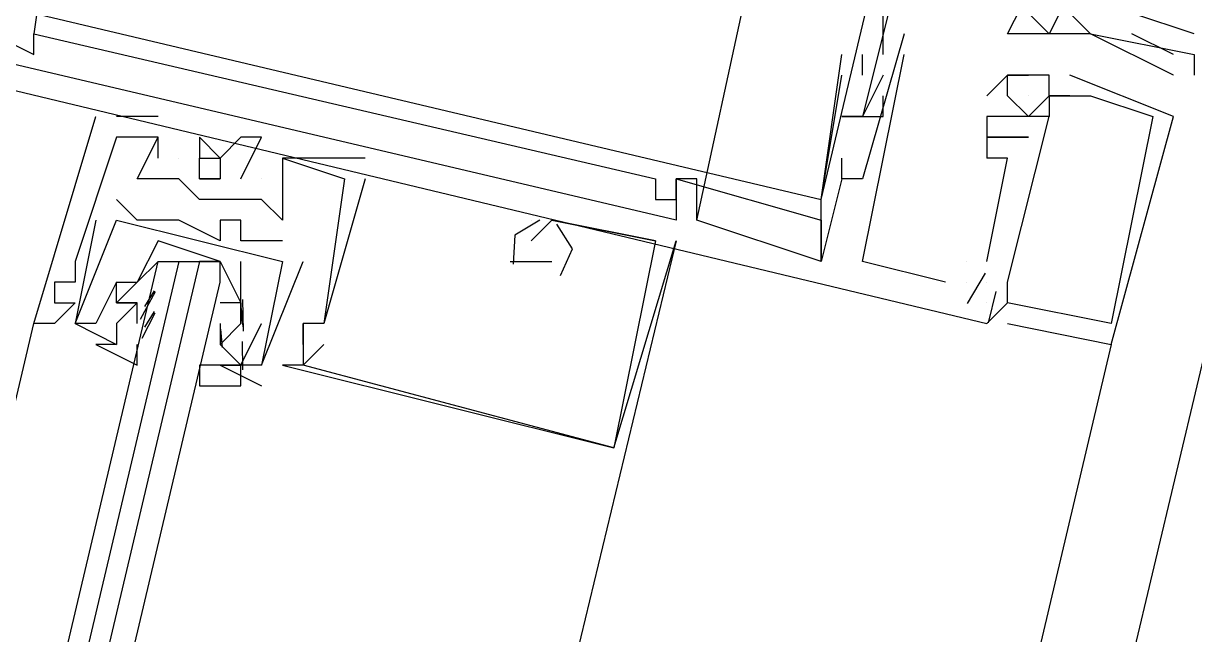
# Model space of a CAD drawing. Header units: feet. Extents: x -84 to 198, y -22 to 181.
# Drawn here: x 119.86 to 120.614, y 74.178 to 74.571 of the extents above; entities that cross this region are included whole.
import ezdxf

# ---------------------------------------------------------------- set-up
doc = ezdxf.new("R2010")
doc.units = ezdxf.units.FT
doc.layers.add('A-LINEA', color=7, linetype='CONTINUOUS')

msp = doc.modelspace()

# ---------------------------------------------------------------- linework, layer by layer
at = {"layer": 'A-LINEA'}
for p, q in [((124.44, 90.4978), (117.1467, 59.6844)), ((120.2933, 74.4444), (120.36, 74.7511)), ((120.2933, 74.4444), (120.36, 74.7511)), ((120.2933, 74.4444), (120.36, 74.7511)), ((120.3733, 74.4578), (120.44, 74.7378)), ((120.3733, 74.4578), (120.44, 74.7378)), ((120.3733, 74.4578), (120.44, 74.7378)), ((120.4133, 74.5511), (120.4133, 74.5911)), ((120.4133, 74.5511), (120.4133, 74.5911)), ((120.4133, 74.5511), (120.4133, 74.5911)), ((120.6133, 74.5644), (120.5733, 74.5778)), ((119.8667, 74.5644), (119.8667, 74.5644)), ((119.8667, 74.5644), (119.8667, 74.5644)), ((119.8667, 74.5644), (119.8667, 74.5644)), ((119.8667, 74.5644), (119.8667, 74.5644)), ((119.8667, 74.5644), (119.8667, 74.5644)), ((119.8667, 74.5644), (119.8667, 74.5644)), ((120.4267, 74.5644), (120.4267, 74.5644)), ((120.4267, 74.5644), (120.4267, 74.5644)), ((120.4267, 74.5644), (120.4267, 74.5644)), ((120.4933, 74.5644), (120.4933, 74.5644)), ((120.5067, 74.5644), (120.5067, 74.5644)), ((120.52, 74.5644), (120.52, 74.5644)), ((120.5333, 74.5644), (120.5333, 74.5644)), ((120.5467, 74.5644), (120.5467, 74.5644)), ((120.5467, 74.5644), (120.5467, 74.5644)), ((120.5467, 74.5644), (120.5467, 74.5644)), ((119.8667, 74.5511), (119.8667, 74.5511)), ((119.8667, 74.5511), (119.8667, 74.5511)), ((119.8667, 74.5511), (119.8667, 74.5511)), ((120.3867, 74.5511), (120.3867, 74.5511)), ((120.3867, 74.5511), (120.3867, 74.5511)), ((120.3867, 74.5511), (120.3867, 74.5511)), ((120.4, 74.5378), (120.4, 74.5511)), ((120.4, 74.5511), (120.4, 74.5511)), ((120.4, 74.5378), (120.4, 74.5511)), ((120.4, 74.5511), (120.4, 74.5511)), ((120.4, 74.5378), (120.4, 74.5511)), ((120.4, 74.5511), (120.4, 74.5511)), ((120.4133, 74.5511), (120.4133, 74.5511)), ((120.4133, 74.5511), (120.4133, 74.5511)), ((120.4133, 74.5511), (120.4133, 74.5511)), ((120.4267, 74.5511), (120.4267, 74.5511)), ((120.4267, 74.5511), (120.4267, 74.5511)), ((120.4267, 74.5511), (120.4267, 74.5511)), ((120.6133, 74.5511), (120.6133, 74.5511)), ((120.3867, 74.5378), (120.3867, 74.5378)), ((120.3867, 74.5378), (120.3867, 74.5378)), ((120.3867, 74.5378), (120.3867, 74.5378)), ((120.4, 74.5378), (120.4, 74.5378)), ((120.4, 74.5378), (120.4, 74.5378)), ((120.4, 74.5378), (120.4, 74.5378)), ((120.4133, 74.5378), (120.4133, 74.5378)), ((120.4133, 74.5378), (120.4133, 74.5378)), ((120.4133, 74.5378), (120.4133, 74.5378)), ((120.4933, 74.5378), (120.4933, 74.5378)), ((120.4933, 74.5378), (120.4933, 74.5378)), ((120.4933, 74.5378), (120.4933, 74.5378)), ((120.4933, 74.5378), (120.4933, 74.5378)), ((120.4933, 74.5378), (120.4933, 74.5378)), ((120.4933, 74.5378), (120.4933, 74.5378)), ((120.5067, 74.5378), (120.5067, 74.5378)), ((120.5067, 74.5378), (120.5067, 74.5378)), ((120.5067, 74.5378), (120.5067, 74.5378)), ((120.5067, 74.5378), (120.5067, 74.5378)), ((120.5067, 74.5378), (120.5067, 74.5378)), ((120.5067, 74.5378), (120.5067, 74.5378)), ((120.52, 74.5378), (120.52, 74.5378)), ((120.52, 74.5378), (120.52, 74.5378)), ((120.52, 74.5378), (120.52, 74.5378)), ((120.5333, 74.5378), (120.5333, 74.5378)), ((120.5333, 74.5378), (120.5333, 74.5378)), ((120.5333, 74.5378), (120.5333, 74.5378)), ((120.6, 74.5378), (120.6, 74.5378)), ((120.6133, 74.5378), (120.6133, 74.5378)), ((120.4133, 74.5244), (120.4133, 74.5244)), ((120.4133, 74.5244), (120.4133, 74.5244)), ((120.4133, 74.5244), (120.4133, 74.5244)), ((120.48, 74.5244), (120.48, 74.5244)), ((120.48, 74.5244), (120.48, 74.5244)), ((120.48, 74.5244), (120.48, 74.5244)), ((120.4933, 74.5244), (120.4933, 74.5244)), ((120.4933, 74.5244), (120.4933, 74.5244)), ((120.4933, 74.5244), (120.4933, 74.5244)), ((120.5067, 74.5244), (120.5067, 74.5244)), ((120.5067, 74.5244), (120.5067, 74.5244)), ((120.5067, 74.5244), (120.5067, 74.5244)), ((120.52, 74.5244), (120.52, 74.5244)), ((120.52, 74.5244), (120.52, 74.5244)), ((120.52, 74.5244), (120.52, 74.5244)), ((120.52, 74.5244), (120.52, 74.5244)), ((120.52, 74.5244), (120.52, 74.5244)), ((120.52, 74.5244), (120.52, 74.5244)), ((120.5333, 74.5244), (120.5333, 74.5244)), ((120.5333, 74.5244), (120.5333, 74.5244)), ((120.5333, 74.5244), (120.5333, 74.5244)), ((120.5333, 74.5244), (120.5333, 74.5244)), ((120.5333, 74.5244), (120.5333, 74.5244)), ((120.5333, 74.5244), (120.5333, 74.5244)), ((120.5467, 74.5244), (120.5467, 74.5244)), ((120.5467, 74.5244), (120.5467, 74.5244)), ((120.5467, 74.5244), (120.5467, 74.5244)), ((119.9067, 74.5111), (119.9067, 74.5111)), ((119.9067, 74.5111), (119.9067, 74.5111)), ((119.9067, 74.5111), (119.9067, 74.5111)), ((119.9467, 74.5111), (119.92, 74.5111)), ((119.92, 74.5111), (119.92, 74.5111)), ((119.9467, 74.5111), (119.92, 74.5111)), ((119.92, 74.5111), (119.92, 74.5111)), ((119.9467, 74.5111), (119.92, 74.5111)), ((119.92, 74.5111), (119.92, 74.5111)), ((119.9467, 74.5111), (119.9467, 74.5111)), ((119.9467, 74.5111), (119.9467, 74.5111)), ((119.9467, 74.5111), (119.9467, 74.5111)), ((120.3867, 74.5111), (120.3867, 74.5111)), ((120.3867, 74.5111), (120.3867, 74.5111)), ((120.3867, 74.5111), (120.3867, 74.5111)), ((120.4, 74.5111), (120.4, 74.5111)), ((120.4, 74.5111), (120.4, 74.5111)), ((120.4, 74.5111), (120.4, 74.5111)), ((120.4, 74.5111), (120.4, 74.5111)), ((120.4, 74.5111), (120.4, 74.5111)), ((120.4, 74.5111), (120.4, 74.5111)), ((120.4, 74.5111), (120.4, 74.5111)), ((120.4, 74.5111), (120.4, 74.5111)), ((120.4, 74.5111), (120.4, 74.5111)), ((120.4133, 74.5111), (120.4133, 74.5111)), ((120.4133, 74.5111), (120.4133, 74.5111)), ((120.4133, 74.5111), (120.4133, 74.5111)), ((120.4133, 74.5111), (120.4133, 74.5111)), ((120.4133, 74.5111), (120.4133, 74.5111)), ((120.4133, 74.5111), (120.4133, 74.5111)), ((120.48, 74.5111), (120.48, 74.5111)), ((120.48, 74.5111), (120.48, 74.5111)), ((120.48, 74.5111), (120.48, 74.5111)), ((120.48, 74.5111), (120.48, 74.5111)), ((120.48, 74.5111), (120.48, 74.5111)), ((120.48, 74.5111), (120.48, 74.5111)), ((120.4933, 74.5111), (120.4933, 74.5111)), ((120.4933, 74.5111), (120.4933, 74.5111)), ((120.4933, 74.5111), (120.4933, 74.5111)), ((120.4933, 74.5111), (120.4933, 74.5111)), ((120.4933, 74.5111), (120.4933, 74.5111)), ((120.4933, 74.5111), (120.4933, 74.5111)), ((120.5067, 74.5111), (120.5067, 74.5111)), ((120.5067, 74.5111), (120.5067, 74.5111)), ((120.5067, 74.5111), (120.5067, 74.5111)), ((120.5067, 74.5111), (120.5067, 74.5111)), ((120.5067, 74.5111), (120.5067, 74.5111)), ((120.5067, 74.5111), (120.5067, 74.5111)), ((120.5067, 74.5111), (120.5067, 74.5111)), ((120.5067, 74.5111), (120.5067, 74.5111)), ((120.5067, 74.5111), (120.5067, 74.5111)), ((120.52, 74.5111), (120.52, 74.5111)), ((120.52, 74.5111), (120.52, 74.5111)), ((120.52, 74.5111), (120.52, 74.5111)), ((120.52, 74.5111), (120.52, 74.5111)), ((120.52, 74.5111), (120.52, 74.5111)), ((120.52, 74.5111), (120.52, 74.5111)), ((120.5867, 74.5111), (120.5867, 74.5111)), ((120.5867, 74.5111), (120.5867, 74.5111)), ((120.5867, 74.5111), (120.5867, 74.5111)), ((120.6, 74.5111), (120.6, 74.5111)), ((120.6, 74.5111), (120.6, 74.5111)), ((120.6, 74.5111), (120.6, 74.5111)), ((119.92, 74.4978), (119.92, 74.4978)), ((119.92, 74.4978), (119.92, 74.4978)), ((119.92, 74.4978), (119.92, 74.4978)), ((119.9467, 74.4978), (119.9467, 74.4978)), ((119.9467, 74.4978), (119.9467, 74.4978)), ((119.9467, 74.4978), (119.9467, 74.4978)), ((119.9467, 74.4978), (119.9467, 74.4978)), ((119.9467, 74.4978), (119.9467, 74.4978)), ((119.9467, 74.4978), (119.9467, 74.4978)), ((119.9733, 74.4978), (119.9733, 74.4978)), ((119.9733, 74.4978), (119.9733, 74.4978)), ((119.9733, 74.4978), (119.9733, 74.4978)), ((120, 74.4978), (120, 74.4978)), ((120, 74.4978), (120, 74.4978)), ((120, 74.4978), (120, 74.4978)), ((120.0133, 74.4978), (120.0133, 74.4978)), ((120.0133, 74.4978), (120.0133, 74.4978)), ((120.0133, 74.4978), (120.0133, 74.4978)), ((120.48, 74.4978), (120.48, 74.4978)), ((120.48, 74.4978), (120.48, 74.4978)), ((120.48, 74.4978), (120.48, 74.4978)), ((120.48, 74.4978), (120.48, 74.4978)), ((120.48, 74.4978), (120.48, 74.4978)), ((120.48, 74.4978), (120.48, 74.4978)), ((120.4933, 74.4978), (120.4933, 74.4978)), ((120.4933, 74.4978), (120.4933, 74.4978)), ((120.4933, 74.4978), (120.4933, 74.4978)), ((120.4933, 74.4978), (120.4933, 74.4978)), ((120.4933, 74.4978), (120.4933, 74.4978)), ((120.4933, 74.4978), (120.4933, 74.4978)), ((120.4933, 74.4978), (120.4933, 74.4978)), ((120.4933, 74.4978), (120.4933, 74.4978)), ((120.4933, 74.4978), (120.4933, 74.4978)), ((120.4933, 74.4978), (120.4933, 74.4978)), ((120.4933, 74.4978), (120.4933, 74.4978)), ((120.4933, 74.4978), (120.4933, 74.4978)), ((120.5067, 74.4978), (120.5067, 74.4978)), ((120.5067, 74.4978), (120.5067, 74.4978)), ((120.5067, 74.4978), (120.5067, 74.4978)), ((120.5067, 74.4978), (120.5067, 74.4978)), ((120.5067, 74.4978), (120.5067, 74.4978)), ((120.5067, 74.4978), (120.5067, 74.4978)), ((119.9467, 74.4844), (119.9467, 74.4844)), ((119.9467, 74.4844), (119.9467, 74.4844)), ((119.9467, 74.4844), (119.9467, 74.4844)), ((119.96, 74.4844), (119.96, 74.4844)), ((119.96, 74.4844), (119.96, 74.4844)), ((119.96, 74.4844), (119.96, 74.4844)), ((119.9733, 74.4844), (119.9733, 74.4844)), ((119.9733, 74.4844), (119.9733, 74.4844)), ((119.9733, 74.4844), (119.9733, 74.4844)), ((119.9867, 74.4844), (119.9867, 74.4844)), ((119.9867, 74.4844), (119.9867, 74.4844)), ((119.9867, 74.4844), (119.9867, 74.4844)), ((120.0267, 74.4844), (120.0267, 74.4844)), ((120.0267, 74.4844), (120.0267, 74.4844)), ((120.0267, 74.4844), (120.0267, 74.4844)), ((120.0267, 74.4844), (120.0267, 74.4844)), ((120.0267, 74.4844), (120.0267, 74.4844)), ((120.0267, 74.4844), (120.0267, 74.4844)), ((120.08, 74.4844), (120.08, 74.4844)), ((120.08, 74.4844), (120.08, 74.4844)), ((120.08, 74.4844), (120.08, 74.4844)), ((120.3867, 74.4844), (120.3867, 74.4844)), ((120.3867, 74.4844), (120.3867, 74.4844)), ((120.3867, 74.4844), (120.3867, 74.4844)), ((120.4933, 74.4844), (120.48, 74.4844)), ((120.48, 74.4178), (120.4933, 74.4844)), ((120.48, 74.4844), (120.48, 74.4844)), ((120.48, 74.4844), (120.48, 74.4844)), ((120.4933, 74.4844), (120.48, 74.4844)), ((120.48, 74.4178), (120.4933, 74.4844)), ((120.48, 74.4844), (120.48, 74.4844)), ((120.48, 74.4844), (120.48, 74.4844)), ((120.4933, 74.4844), (120.48, 74.4844)), ((120.48, 74.4178), (120.4933, 74.4844)), ((120.48, 74.4844), (120.48, 74.4844)), ((120.48, 74.4844), (120.48, 74.4844)), ((120.4933, 74.4844), (120.4933, 74.4844)), ((120.4933, 74.4844), (120.4933, 74.4844)), ((120.4933, 74.4844), (120.4933, 74.4844)), ((120.4933, 74.4844), (120.4933, 74.4844)), ((120.4933, 74.4844), (120.4933, 74.4844)), ((120.4933, 74.4844), (120.4933, 74.4844)), ((119.9333, 74.4711), (119.9333, 74.4711)), ((119.9333, 74.4711), (119.9333, 74.4711)), ((119.9333, 74.4711), (119.9333, 74.4711)), ((119.9467, 74.4711), (119.9467, 74.4711)), ((119.9467, 74.4711), (119.9467, 74.4711)), ((119.9467, 74.4711), (119.9467, 74.4711)), ((119.96, 74.4711), (119.96, 74.4711)), ((119.96, 74.4711), (119.96, 74.4711)), ((119.96, 74.4711), (119.96, 74.4711)), ((119.9867, 74.4711), (119.9867, 74.4711)), ((119.9867, 74.4711), (119.9867, 74.4711)), ((119.9867, 74.4711), (119.9867, 74.4711)), ((120, 74.4711), (120, 74.4711)), ((120, 74.4711), (120, 74.4711)), ((120, 74.4711), (120, 74.4711)), ((120.0133, 74.4711), (120.0133, 74.4711)), ((120.0133, 74.4711), (120.0133, 74.4711)), ((120.0133, 74.4711), (120.0133, 74.4711)), ((120.0267, 74.4711), (120.0267, 74.4711)), ((120.0267, 74.4711), (120.0267, 74.4711)), ((120.0267, 74.4711), (120.0267, 74.4711)), ((120.0267, 74.4711), (120.0267, 74.4711)), ((120.0267, 74.4711), (120.0267, 74.4711)), ((120.0267, 74.4711), (120.0267, 74.4711)), ((120.0667, 74.4711), (120.0667, 74.4711)), ((120.0667, 74.4711), (120.0667, 74.4711)), ((120.0667, 74.4711), (120.0667, 74.4711)), ((120.0667, 74.4711), (120.0667, 74.4711)), ((120.0667, 74.4711), (120.0667, 74.4711)), ((120.0667, 74.4711), (120.0667, 74.4711)), ((120.08, 74.4711), (120.08, 74.4711)), ((120.08, 74.4711), (120.08, 74.4711)), ((120.08, 74.4711), (120.08, 74.4711)), ((120.2667, 74.4711), (120.2667, 74.4711)), ((120.2667, 74.4711), (120.2667, 74.4711)), ((120.2667, 74.4711), (120.2667, 74.4711)), ((120.28, 74.4711), (120.28, 74.4711)), ((120.28, 74.4711), (120.28, 74.4711)), ((120.28, 74.4711), (120.28, 74.4711)), ((120.28, 74.4711), (120.28, 74.4711)), ((120.28, 74.4711), (120.28, 74.4711)), ((120.28, 74.4711), (120.28, 74.4711)), ((120.2933, 74.4711), (120.2933, 74.4711)), ((120.2933, 74.4711), (120.2933, 74.4711)), ((120.2933, 74.4711), (120.2933, 74.4711)), ((120.3867, 74.4711), (120.3867, 74.4711)), ((120.3867, 74.4711), (120.3867, 74.4711)), ((120.3867, 74.4711), (120.3867, 74.4711)), ((120.3867, 74.4711), (120.3867, 74.4711)), ((120.3867, 74.4711), (120.3867, 74.4711)), ((120.3867, 74.4711), (120.3867, 74.4711)), ((120.4, 74.4711), (120.4, 74.4711)), ((120.4, 74.4711), (120.4, 74.4711)), ((120.4, 74.4711), (120.4, 74.4711)), ((119.92, 74.4578), (119.92, 74.4578)), ((119.92, 74.4578), (119.92, 74.4578)), ((119.9733, 74.4578), (119.9733, 74.4578)), ((119.9733, 74.4578), (119.9733, 74.4578)), ((119.9733, 74.4578), (119.9733, 74.4578)), ((119.9867, 74.4578), (119.9867, 74.4578)), ((119.9867, 74.4578), (119.9867, 74.4578)), ((119.9867, 74.4578), (119.9867, 74.4578)), ((120, 74.4578), (120, 74.4578)), ((120, 74.4578), (120, 74.4578)), ((120, 74.4578), (120, 74.4578)), ((120.0133, 74.4578), (120.0133, 74.4578)), ((120.0133, 74.4578), (120.0133, 74.4578)), ((120.0133, 74.4578), (120.0133, 74.4578)), ((120.2667, 74.4578), (120.2667, 74.4578)), ((120.2667, 74.4578), (120.2667, 74.4578)), ((120.2667, 74.4578), (120.2667, 74.4578)), ((120.28, 74.4578), (120.28, 74.4578)), ((120.28, 74.4578), (120.28, 74.4578)), ((120.28, 74.4578), (120.28, 74.4578)), ((120.28, 74.4578), (120.28, 74.4578)), ((120.28, 74.4578), (120.28, 74.4578)), ((120.28, 74.4578), (120.28, 74.4578)), ((120.3733, 74.4578), (120.3733, 74.4578)), ((120.3733, 74.4578), (120.3733, 74.4578)), ((120.3733, 74.4578), (120.3733, 74.4578)), ((120.3733, 74.4578), (120.3733, 74.4578)), ((120.3733, 74.4578), (120.3733, 74.4578)), ((120.3733, 74.4578), (120.3733, 74.4578)), ((119.9067, 74.4444), (119.9067, 74.4444)), ((119.9067, 74.4444), (119.9067, 74.4444)), ((119.92, 74.4444), (119.92, 74.4444)), ((119.92, 74.4444), (119.92, 74.4444)), ((119.9333, 74.4444), (119.9333, 74.4444)), ((119.9333, 74.4444), (119.9333, 74.4444)), ((119.96, 74.4444), (119.96, 74.4444)), ((119.96, 74.4444), (119.96, 74.4444)), ((119.9867, 74.4444), (119.9867, 74.4444)), ((119.9867, 74.4444), (119.9867, 74.4444)), ((120, 74.4444), (120, 74.4444)), ((120, 74.4444), (120, 74.4444)), ((120.0267, 74.4444), (120.0267, 74.4444)), ((120.0267, 74.4444), (120.0267, 74.4444)), ((120.0267, 74.4444), (120.0267, 74.4444)), ((120.1867, 74.4444), (120.1867, 74.4444)), ((120.1867, 74.4444), (120.1867, 74.4444)), ((120.1867, 74.4444), (120.1867, 74.4444)), ((120.1867, 74.4444), (120.1867, 74.4444)), ((120.1867, 74.4444), (120.1867, 74.4444)), ((120.1867, 74.4444), (120.1867, 74.4444)), ((120.2667, 74.4311), (120.2, 74.4444)), ((120.2, 74.4444), (120.2, 74.4444)), ((120.2, 74.4444), (120.2, 74.4444)), ((120.2667, 74.4311), (120.2, 74.4444)), ((120.2, 74.4444), (120.2, 74.4444)), ((120.2, 74.4444), (120.2, 74.4444)), ((120.2667, 74.4311), (120.2, 74.4444)), ((120.2, 74.4444), (120.2, 74.4444)), ((120.2, 74.4444), (120.2, 74.4444)), ((120.28, 74.4444), (120.28, 74.4444)), ((120.28, 74.4444), (120.28, 74.4444)), ((120.28, 74.4444), (120.28, 74.4444)), ((120.2933, 74.4444), (120.2933, 74.4444)), ((120.2933, 74.4444), (120.2933, 74.4444)), ((120.2933, 74.4444), (120.2933, 74.4444)), ((120.3733, 74.4444), (120.3733, 74.4444)), ((120.3733, 74.4444), (120.3733, 74.4444)), ((120.3733, 74.4444), (120.3733, 74.4444)), ((119.9867, 74.4178), (119.9467, 74.4311)), ((119.9867, 74.4311), (119.9867, 74.4311)), ((119.9867, 74.4311), (119.9867, 74.4311)), ((120, 74.4311), (120, 74.4311)), ((120, 74.4311), (120, 74.4311)), ((120.0133, 74.4311), (120.0133, 74.4311)), ((120.0133, 74.4311), (120.0133, 74.4311)), ((120.0267, 74.4311), (120.0267, 74.4311)), ((120.0267, 74.4311), (120.0267, 74.4311)), ((120.1867, 74.4311), (120.1867, 74.4311)), ((120.1867, 74.4311), (120.1867, 74.4311)), ((120.1867, 74.4311), (120.1867, 74.4311)), ((120.1867, 74.4311), (120.1867, 74.4311)), ((120.1867, 74.4311), (120.1867, 74.4311)), ((120.1867, 74.4311), (120.1867, 74.4311)), ((120.24, 74.2978), (120.28, 74.4311)), ((120.24, 74.2978), (120.28, 74.4311)), ((120.24, 74.2978), (120.28, 74.4311)), ((120.2667, 74.4311), (120.2667, 74.4311)), ((120.2667, 74.4311), (120.2667, 74.4311)), ((120.2667, 74.4311), (120.2667, 74.4311)), ((120.2667, 74.4311), (120.2667, 74.4311)), ((120.2667, 74.4311), (120.2667, 74.4311)), ((120.2667, 74.4311), (120.2667, 74.4311)), ((120.28, 74.4311), (120.28, 74.4311)), ((120.28, 74.4311), (120.28, 74.4311)), ((120.28, 74.4311), (120.28, 74.4311)), ((119.8933, 74.4178), (119.8933, 74.4178)), ((119.8933, 74.4178), (119.8933, 74.4178)), ((119.8933, 74.4178), (119.8933, 74.4178)), ((119.9467, 74.4178), (119.9467, 74.4178)), ((119.96, 74.4178), (119.9733, 74.4178)), ((120.0133, 74.3511), (120.04, 74.4178)), ((120.0133, 74.3511), (120.04, 74.4178)), ((120.0267, 74.4178), (120.0267, 74.4178)), ((120.0267, 74.4178), (120.0267, 74.4178)), ((120.0267, 74.4178), (120.0267, 74.4178)), ((120.0267, 74.4178), (120.0267, 74.4178)), ((120.04, 74.4178), (120.04, 74.4178)), ((120.04, 74.4178), (120.04, 74.4178)), ((120.1733, 74.4178), (120.1867, 74.4178)), ((120.1733, 74.4178), (120.1733, 74.4178)), ((120.1733, 74.4178), (120.1867, 74.4178)), ((120.1733, 74.4178), (120.1733, 74.4178)), ((120.1733, 74.4178), (120.1867, 74.4178)), ((120.1733, 74.4178), (120.1733, 74.4178)), ((120.1867, 74.4178), (120.2, 74.4178)), ((120.1867, 74.4178), (120.1867, 74.4178)), ((120.1867, 74.4178), (120.2, 74.4178)), ((120.1867, 74.4178), (120.1867, 74.4178)), ((120.1867, 74.4178), (120.2, 74.4178)), ((120.1867, 74.4178), (120.1867, 74.4178)), ((120.2, 74.4178), (120.2, 74.4178)), ((120.2, 74.4178), (120.2, 74.4178)), ((120.2, 74.4178), (120.2, 74.4178)), ((120.3733, 74.4178), (120.3733, 74.4178)), ((120.3733, 74.4178), (120.3733, 74.4178)), ((120.3733, 74.4178), (120.3733, 74.4178)), ((120.3733, 74.4178), (120.3733, 74.4178)), ((120.3733, 74.4178), (120.3733, 74.4178)), ((120.3733, 74.4178), (120.3733, 74.4178)), ((120.3733, 74.4178), (120.3733, 74.4178)), ((120.3733, 74.4178), (120.3733, 74.4178)), ((120.3733, 74.4178), (120.3733, 74.4178)), ((120.4, 74.4178), (120.4, 74.4178)), ((120.4, 74.4178), (120.4, 74.4178)), ((120.4, 74.4178), (120.4, 74.4178)), ((120.4667, 74.4178), (120.4667, 74.4178)), ((120.4667, 74.4178), (120.4667, 74.4178)), ((120.4667, 74.4178), (120.4667, 74.4178)), ((120.4667, 74.4178), (120.4667, 74.4178)), ((120.4667, 74.4178), (120.4667, 74.4178)), ((120.4667, 74.4178), (120.4667, 74.4178)), ((120.48, 74.4178), (120.48, 74.4178)), ((120.48, 74.4178), (120.48, 74.4178)), ((120.48, 74.4178), (120.48, 74.4178)), ((120.4788, 74.4102), (120.4673, 74.3907)), ((120.4788, 74.4102), (120.4673, 74.3907)), ((120.4788, 74.4102), (120.4673, 74.3907)), ((119.88, 74.4044), (119.88, 74.4044)), ((119.88, 74.4044), (119.88, 74.4044)), ((119.88, 74.4044), (119.88, 74.4044)), ((119.8933, 74.4044), (119.8933, 74.4044)), ((119.8933, 74.4044), (119.8933, 74.4044)), ((119.8933, 74.4044), (119.8933, 74.4044)), ((119.92, 74.4044), (119.92, 74.4044)), ((119.92, 74.4044), (119.92, 74.4044)), ((119.92, 74.4044), (119.92, 74.4044)), ((119.92, 74.4044), (119.92, 74.4044)), ((119.9333, 74.4044), (119.9333, 74.4044)), ((119.9333, 74.4044), (119.9333, 74.4044)), ((119.9467, 74.4044), (119.9467, 74.4044)), ((119.9867, 74.4044), (119.9867, 74.4044)), ((120.4533, 74.4044), (120.4533, 74.4044)), ((120.4533, 74.4044), (120.4533, 74.4044)), ((120.4533, 74.4044), (120.4533, 74.4044)), ((120.4667, 74.4044), (120.4667, 74.4044)), ((120.4667, 74.4044), (120.4667, 74.4044)), ((120.4667, 74.4044), (120.4667, 74.4044)), ((120.4667, 74.4044), (120.4667, 74.4044)), ((120.4667, 74.4044), (120.4667, 74.4044)), ((120.4667, 74.4044), (120.4667, 74.4044)), ((120.48, 74.4044), (120.48, 74.4044)), ((120.48, 74.4044), (120.48, 74.4044)), ((120.48, 74.4044), (120.48, 74.4044)), ((120.48, 74.4044), (120.48, 74.4044)), ((120.48, 74.4044), (120.48, 74.4044)), ((120.48, 74.4044), (120.48, 74.4044)), ((120.4933, 74.4044), (120.4933, 74.4044)), ((120.4933, 74.4044), (120.4933, 74.4044)), ((120.4933, 74.4044), (120.4933, 74.4044)), ((120.4933, 74.4044), (120.4933, 74.4044)), ((120.4933, 74.4044), (120.4933, 74.4044)), ((120.4933, 74.4044), (120.4933, 74.4044)), ((119.9353, 74.3806), (119.9449, 74.3985)), ((119.9382, 74.3889), (119.9444, 74.399)), ((120.0009, 74.3934), (120.0014, 74.373)), ((120.4857, 74.3984), (120.4809, 74.3784)), ((120.4857, 74.3984), (120.4809, 74.3784)), ((120.4857, 74.3984), (120.4809, 74.3784)), ((119.88, 74.3911), (119.88, 74.3911)), ((119.88, 74.3911), (119.88, 74.3911)), ((119.88, 74.3911), (119.88, 74.3911)), ((119.8933, 74.3911), (119.8933, 74.3911)), ((119.8933, 74.3911), (119.8933, 74.3911)), ((119.8933, 74.3911), (119.8933, 74.3911)), ((119.92, 74.3911), (119.92, 74.3911)), ((119.92, 74.3911), (119.92, 74.3911)), ((119.92, 74.3911), (119.92, 74.3911)), ((119.92, 74.3911), (119.92, 74.3911)), ((119.9333, 74.3911), (119.9333, 74.3911)), ((119.9333, 74.3911), (119.9333, 74.3911)), ((119.9333, 74.3778), (119.9333, 74.3911)), ((119.9333, 74.3911), (119.9333, 74.3911)), ((119.9382, 74.3755), (119.9444, 74.3857)), ((120, 74.3911), (120, 74.3911)), ((120, 74.3911), (120, 74.3911)), ((120, 74.3911), (120, 74.3911)), ((120, 74.3911), (120, 74.3911)), ((120.0001, 74.3876), (120.0012, 74.3757)), ((120.48, 74.3911), (120.48, 74.3911)), ((120.48, 74.3911), (120.48, 74.3911)), ((120.4933, 74.3911), (120.48, 74.3778)), ((120.48, 74.3911), (120.48, 74.3911)), ((120.48, 74.3911), (120.48, 74.3911)), ((120.4933, 74.3911), (120.48, 74.3778)), ((120.48, 74.3911), (120.48, 74.3911)), ((120.48, 74.3911), (120.48, 74.3911)), ((120.4933, 74.3911), (120.48, 74.3778)), ((120.4933, 74.3911), (120.4933, 74.3911)), ((120.4933, 74.3911), (120.4933, 74.3911)), ((120.4933, 74.3911), (120.4933, 74.3911)), ((120.4933, 74.3911), (120.4933, 74.3911)), ((120.4933, 74.3911), (120.4933, 74.3911)), ((120.4933, 74.3911), (120.4933, 74.3911)), ((120.4933, 74.3911), (120.4933, 74.3911)), ((120.4933, 74.3911), (120.4933, 74.3911)), ((120.4933, 74.3911), (120.4933, 74.3911)), ((119.48, 72.7378), (119.8667, 74.3778)), ((119.8667, 74.3778), (119.8667, 74.3778)), ((119.8667, 74.3778), (119.8667, 74.3778)), ((119.8667, 74.3778), (119.8667, 74.3778)), ((119.88, 74.3778), (119.88, 74.3778)), ((119.88, 74.3778), (119.88, 74.3778)), ((119.88, 74.3778), (119.88, 74.3778)), ((119.8933, 74.3778), (119.8933, 74.3778)), ((119.8933, 74.3778), (119.8933, 74.3778)), ((119.8933, 74.3778), (119.8933, 74.3778)), ((119.8933, 74.3778), (119.8933, 74.3778)), ((119.9067, 74.3778), (119.9067, 74.3778)), ((119.9067, 74.3778), (119.9067, 74.3778)), ((119.9333, 74.3778), (119.9333, 74.3778)), ((119.9333, 74.3778), (119.9333, 74.3778)), ((119.9364, 74.3685), (119.9448, 74.3847)), ((119.9867, 74.3778), (119.9867, 74.3644)), ((119.9867, 74.3778), (119.9867, 74.3778)), ((120, 74.3778), (120, 74.3778)), ((120, 74.3778), (120, 74.3778)), ((120, 74.3778), (120, 74.3778)), ((120, 74.3778), (120, 74.3778)), ((120.0133, 74.3778), (120.0133, 74.3778)), ((120.0133, 74.3778), (120.0133, 74.3778)), ((120.04, 74.3778), (120.04, 74.3778)), ((120.04, 74.3778), (120.04, 74.3778)), ((120.04, 74.3778), (120.04, 74.3778)), ((120.04, 74.3778), (120.04, 74.3778)), ((120.04, 74.3778), (120.04, 74.3778)), ((120.04, 74.3778), (120.04, 74.3778)), ((120.0533, 74.3778), (120.0533, 74.3778)), ((120.0533, 74.3778), (120.0533, 74.3778)), ((120.0533, 74.3778), (120.0533, 74.3778)), ((120.0533, 74.3778), (120.0533, 74.3778)), ((120.0533, 74.3778), (120.0533, 74.3778)), ((120.0533, 74.3778), (120.0533, 74.3778)), ((120.48, 74.3778), (120.48, 74.3778)), ((120.48, 74.3778), (120.48, 74.3778)), ((120.48, 74.3778), (120.48, 74.3778)), ((120.48, 74.3778), (120.48, 74.3778)), ((120.48, 74.3778), (120.48, 74.3778)), ((120.48, 74.3778), (120.48, 74.3778)), ((120.4933, 74.3778), (120.4933, 74.3778)), ((120.4933, 74.3778), (120.4933, 74.3778)), ((120.4933, 74.3778), (120.4933, 74.3778)), ((120.56, 74.3778), (120.56, 74.3778)), ((120.56, 74.3778), (120.56, 74.3778)), ((120.56, 74.3778), (120.56, 74.3778)), ((119.9868, 74.3743), (119.9878, 74.3624)), ((120.56, 74.3644), (118.9067, 67.3511)), ((119.92, 74.3644), (119.92, 74.3644)), ((119.92, 74.3644), (119.92, 74.3644)), ((119.9867, 74.3644), (119.9867, 74.3644)), ((119.9867, 74.3644), (119.9867, 74.3644)), ((120.0008, 74.3663), (120.001, 74.348)), ((120.04, 74.3644), (120.04, 74.3644)), ((120.04, 74.3644), (120.04, 74.3644)), ((120.04, 74.3644), (120.04, 74.3644)), ((120.0533, 74.3644), (120.0533, 74.3644)), ((120.0533, 74.3644), (120.0533, 74.3644)), ((120.0533, 74.3644), (120.0533, 74.3644)), ((120.56, 74.3644), (120.56, 74.3644)), ((120.56, 74.3644), (120.56, 74.3644)), ((120.56, 74.3644), (120.56, 74.3644)), ((119.9867, 74.3511), (120.0133, 74.3378)), ((119.9867, 74.3511), (119.9867, 74.3511)), ((119.9867, 74.3511), (120.0133, 74.3378)), ((119.9867, 74.3511), (119.9867, 74.3511)), ((120, 74.3511), (120, 74.3511)), ((120, 74.3511), (120, 74.3511)), ((120.0133, 74.3511), (120.0133, 74.3511)), ((120.0133, 74.3511), (120.0133, 74.3511)), ((120.0133, 74.3511), (120.0133, 74.3511)), ((120.0133, 74.3511), (120.0133, 74.3511)), ((120.0267, 74.3511), (120.0267, 74.3511)), ((120.0267, 74.3511), (120.0267, 74.3511)), ((120.0267, 74.3511), (120.0267, 74.3511)), ((120.04, 74.3511), (120.04, 74.3511)), ((120.04, 74.3511), (120.04, 74.3511)), ((120.04, 74.3511), (120.04, 74.3511)), ((120.04, 74.3511), (120.04, 74.3511)), ((120.04, 74.3511), (120.04, 74.3511)), ((120.04, 74.3511), (120.04, 74.3511)), ((120.0133, 74.3378), (120.0133, 74.3378)), ((120.0133, 74.3378), (120.0133, 74.3378)), ((120.24, 74.2978), (120.24, 74.2978)), ((120.24, 74.2978), (120.24, 74.2978)), ((120.24, 74.2978), (120.24, 74.2978)), ((120.24, 74.2978), (120.24, 74.2978)), ((120.24, 74.2978), (120.24, 74.2978)), ((120.24, 74.2978), (120.24, 74.2978))]:
    msp.add_line(p, q, dxfattribs=at)
for points in [[(120.4533, 74.7244), (120.4, 74.5111), (120.3867, 74.5111), (120.4, 74.5111)], [(120.4533, 74.7244), (120.4, 74.5111), (120.3867, 74.5111), (120.4, 74.5111)], [(120.4533, 74.7244), (120.4, 74.5111), (120.3867, 74.5111), (120.4, 74.5111)], [(119.8667, 74.6978), (119.84, 74.6978), (119.8133, 74.5378), (120.48, 74.3778), (120.4933, 74.3911)], [(119.8667, 74.6978), (119.84, 74.6978), (119.8133, 74.5378), (120.48, 74.3778), (120.4933, 74.3911)], [(119.8667, 74.6978), (119.84, 74.6978), (119.8133, 74.5378), (120.48, 74.3778), (120.4933, 74.3911)], [(119.8933, 74.6711), (119.88, 74.6578), (119.8667, 74.5644)], [(119.8933, 74.6711), (119.88, 74.6578), (119.8667, 74.5644)], [(119.8933, 74.6711), (119.88, 74.6578), (119.8667, 74.5644)], [(119.8933, 74.6578), (119.8667, 74.5778), (120.3733, 74.4578), (120.3867, 74.5511), (120.3867, 74.5511)], [(119.8933, 74.6578), (119.8667, 74.5778), (120.3733, 74.4578), (120.3867, 74.5511), (120.3867, 74.5511)], [(119.8933, 74.6578), (119.8667, 74.5778), (120.3733, 74.4578), (120.3867, 74.5511), (120.3867, 74.5511)], [(120.6, 74.5378), (120.5467, 74.5644), (120.5333, 74.5644), (120.5067, 74.5644), (120.4933, 74.5644), (120.5067, 74.5911), (120.5067, 74.5911), (120.5067, 74.5911), (120.5067, 74.5911), (120.52, 74.5911), (120.52, 74.5911), (120.52, 74.5911)], [(120.5333, 74.5911), (120.52, 74.5644), (120.5067, 74.5778), (120.5067, 74.5911), (120.52, 74.5911)], [(120.5333, 74.5911), (120.5333, 74.5778), (120.5333, 74.5778), (120.5467, 74.5644)], [(119.84, 74.5644), (119.8667, 74.5511), (119.8667, 74.5644), (120.2667, 74.4711), (120.2667, 74.4578), (120.28, 74.4578), (120.28, 74.4711), (120.3733, 74.4444)], [(119.84, 74.5644), (119.8667, 74.5511), (119.8667, 74.5644), (120.2667, 74.4711), (120.2667, 74.4578), (120.28, 74.4578), (120.28, 74.4711), (120.3733, 74.4444)], [(119.84, 74.5644), (119.8667, 74.5511), (119.8667, 74.5644), (120.2667, 74.4711), (120.2667, 74.4578), (120.28, 74.4578), (120.28, 74.4711), (120.3733, 74.4444)], [(120.4267, 74.5644), (120.4, 74.4711), (120.3867, 74.4711), (120.3867, 74.4844)], [(120.4267, 74.5644), (120.4, 74.4711), (120.3867, 74.4711), (120.3867, 74.4844)], [(120.4267, 74.5644), (120.4, 74.4711), (120.3867, 74.4711), (120.3867, 74.4844)], [(120.5467, 74.5644), (120.5467, 74.5644), (120.5467, 74.5644), (120.5467, 74.5644), (120.6133, 74.5511), (120.6133, 74.5511), (120.6133, 74.5378)], [(120.6, 74.5511), (120.5733, 74.5644), (120.5733, 74.5644)], [(120.3867, 74.4711), (120.3733, 74.4178), (120.2933, 74.4444), (120.2933, 74.4711), (120.28, 74.4711), (120.28, 74.4578), (120.28, 74.4444), (119.8267, 74.5511)], [(120.3867, 74.4711), (120.3733, 74.4178), (120.2933, 74.4444), (120.2933, 74.4711), (120.28, 74.4711), (120.28, 74.4578), (120.28, 74.4444), (119.8267, 74.5511)], [(120.3867, 74.4711), (120.3733, 74.4178), (120.2933, 74.4444), (120.2933, 74.4711), (120.28, 74.4711), (120.28, 74.4578), (120.28, 74.4444), (119.8267, 74.5511)], [(120.4533, 74.4044), (120.4, 74.4178), (120.4267, 74.5511)], [(120.4533, 74.4044), (120.4, 74.4178), (120.4267, 74.5511)], [(120.4533, 74.4044), (120.4, 74.4178), (120.4267, 74.5511)], [(120.3733, 74.4444), (120.3733, 74.4178), (120.3733, 74.4578), (120.3867, 74.5378)], [(120.3733, 74.4444), (120.3733, 74.4178), (120.3733, 74.4578), (120.3867, 74.5378)], [(120.3733, 74.4444), (120.3733, 74.4178), (120.3733, 74.4578), (120.3867, 74.5378)], [(120.4133, 74.5378), (120.4, 74.5111), (120.4133, 74.5111), (120.4133, 74.5244)], [(120.4133, 74.5378), (120.4, 74.5111), (120.4133, 74.5111), (120.4133, 74.5244)], [(120.4133, 74.5378), (120.4, 74.5111), (120.4133, 74.5111), (120.4133, 74.5244)], [(120.5333, 74.5244), (120.52, 74.5244), (120.52, 74.5378), (120.5067, 74.5378), (120.4933, 74.5378), (120.48, 74.5244)], [(120.5333, 74.5244), (120.52, 74.5244), (120.52, 74.5378), (120.5067, 74.5378), (120.4933, 74.5378), (120.48, 74.5244)], [(120.5333, 74.5244), (120.52, 74.5244), (120.52, 74.5378), (120.5067, 74.5378), (120.4933, 74.5378), (120.48, 74.5244)], [(120.5067, 74.5111), (120.4933, 74.5244), (120.4933, 74.5378), (120.5067, 74.5378)], [(120.4933, 74.3778), (120.56, 74.3644), (120.56, 74.3644), (120.6, 74.5111), (120.5333, 74.5378)], [(120.5067, 74.5111), (120.4933, 74.5244), (120.4933, 74.5378), (120.5067, 74.5378)], [(120.4933, 74.3778), (120.56, 74.3644), (120.56, 74.3644), (120.6, 74.5111), (120.5333, 74.5378)], [(120.5067, 74.5111), (120.4933, 74.5244), (120.4933, 74.5378), (120.5067, 74.5378)], [(120.4933, 74.3778), (120.56, 74.3644), (120.56, 74.3644), (120.6, 74.5111), (120.5333, 74.5378)], [(120.5067, 74.5111), (120.52, 74.5244), (120.52, 74.5244), (120.5333, 74.5244), (120.5333, 74.5244), (120.5467, 74.5244), (120.5467, 74.5244), (120.5867, 74.5111), (120.5867, 74.5111), (120.56, 74.3778), (120.56, 74.3778), (120.4933, 74.3911), (120.4933, 74.4044)], [(120.52, 74.5244), (120.52, 74.5111), (120.5067, 74.5111), (120.5067, 74.5111), (120.4933, 74.5111), (120.4933, 74.5111), (120.4933, 74.5111)], [(120.5067, 74.5111), (120.52, 74.5244), (120.52, 74.5244), (120.5333, 74.5244), (120.5333, 74.5244), (120.5467, 74.5244), (120.5467, 74.5244), (120.5867, 74.5111), (120.5867, 74.5111), (120.56, 74.3778), (120.56, 74.3778), (120.4933, 74.3911), (120.4933, 74.4044)], [(120.52, 74.5244), (120.52, 74.5111), (120.5067, 74.5111), (120.5067, 74.5111), (120.4933, 74.5111), (120.4933, 74.5111), (120.4933, 74.5111)], [(120.5067, 74.5111), (120.52, 74.5244), (120.52, 74.5244), (120.5333, 74.5244), (120.5333, 74.5244), (120.5467, 74.5244), (120.5467, 74.5244), (120.5867, 74.5111), (120.5867, 74.5111), (120.56, 74.3778), (120.56, 74.3778), (120.4933, 74.3911), (120.4933, 74.4044)], [(120.52, 74.5244), (120.52, 74.5111), (120.5067, 74.5111), (120.5067, 74.5111), (120.4933, 74.5111), (120.4933, 74.5111), (120.4933, 74.5111)], [(120.0267, 74.4711), (120.0267, 74.4444), (120.0133, 74.4578), (120, 74.4578), (119.9867, 74.4578), (119.9733, 74.4578), (119.96, 74.4711), (119.9467, 74.4711), (119.9333, 74.4711), (119.9467, 74.4978), (119.92, 74.4978), (119.8933, 74.4178), (119.8933, 74.4044), (119.88, 74.4044), (119.88, 74.3911), (119.8933, 74.3911), (119.88, 74.3778), (119.8667, 74.3778), (119.9067, 74.5111), (119.9067, 74.5111)], [(120.0267, 74.4711), (120.0267, 74.4444), (120.0133, 74.4578), (120, 74.4578), (119.9867, 74.4578), (119.9733, 74.4578), (119.96, 74.4711), (119.9467, 74.4711), (119.9333, 74.4711), (119.9467, 74.4978), (119.92, 74.4978), (119.8933, 74.4178), (119.8933, 74.4044), (119.88, 74.4044), (119.88, 74.3911), (119.8933, 74.3911), (119.88, 74.3778), (119.8667, 74.3778), (119.9067, 74.5111), (119.9067, 74.5111)], [(120.0267, 74.4711), (120.0267, 74.4444), (120.0133, 74.4578), (120, 74.4578), (119.9867, 74.4578), (119.9733, 74.4578), (119.96, 74.4711), (119.9467, 74.4711), (119.9333, 74.4711), (119.9467, 74.4978), (119.92, 74.4978), (119.8933, 74.4178), (119.8933, 74.4044), (119.88, 74.4044), (119.88, 74.3911), (119.8933, 74.3911), (119.88, 74.3778), (119.8667, 74.3778), (119.9067, 74.5111), (119.9067, 74.5111)], [(120.4933, 74.5111), (120.48, 74.5111), (120.48, 74.4844)], [(120.48, 74.5111), (120.48, 74.5111), (120.48, 74.5111)], [(120.4933, 74.5111), (120.48, 74.5111), (120.48, 74.4844)], [(120.48, 74.5111), (120.48, 74.5111), (120.48, 74.5111)], [(120.4933, 74.5111), (120.48, 74.5111), (120.48, 74.4844)], [(120.48, 74.5111), (120.48, 74.5111), (120.48, 74.5111)], [(120.4933, 74.4044), (120.52, 74.5111), (120.5067, 74.5111)], [(120.4933, 74.4044), (120.52, 74.5111), (120.5067, 74.5111)], [(120.4933, 74.4044), (120.52, 74.5111), (120.5067, 74.5111)], [(119.9467, 74.4844), (119.9467, 74.4978), (119.9467, 74.4978)], [(119.9467, 74.4844), (119.9467, 74.4978), (119.9467, 74.4978)], [(119.9467, 74.4844), (119.9467, 74.4978), (119.9467, 74.4978)], [(119.9867, 74.4844), (119.9733, 74.4978), (119.9733, 74.4844)], [(119.9867, 74.4844), (119.9733, 74.4978), (119.9733, 74.4844)], [(119.9867, 74.4844), (119.9733, 74.4978), (119.9733, 74.4844)], [(120, 74.4711), (120.0133, 74.4978), (120, 74.4978), (119.9867, 74.4844)], [(120, 74.4711), (120.0133, 74.4978), (120, 74.4978), (119.9867, 74.4844)], [(120, 74.4711), (120.0133, 74.4978), (120, 74.4978), (119.9867, 74.4844)], [(120.4933, 74.4978), (120.48, 74.4978), (120.4933, 74.4978), (120.48, 74.4978)], [(120.4933, 74.4978), (120.48, 74.4978), (120.4933, 74.4978), (120.48, 74.4978)], [(120.4933, 74.4978), (120.48, 74.4978), (120.4933, 74.4978), (120.48, 74.4978)], [(120.4933, 74.4978), (120.5067, 74.4978), (120.4933, 74.4978)], [(120.4933, 74.4978), (120.5067, 74.4978), (120.4933, 74.4978)], [(120.4933, 74.4978), (120.5067, 74.4978), (120.4933, 74.4978)], [(119.9867, 74.4711), (119.9733, 74.4711), (119.9733, 74.4844), (119.9867, 74.4844), (119.9867, 74.4711), (119.9733, 74.4711), (119.9867, 74.4711)], [(119.9867, 74.4711), (119.9733, 74.4711), (119.9733, 74.4844), (119.9867, 74.4844), (119.9867, 74.4711), (119.9733, 74.4711), (119.9867, 74.4711)], [(119.9867, 74.4711), (119.9733, 74.4711), (119.9733, 74.4844), (119.9867, 74.4844), (119.9867, 74.4711), (119.9733, 74.4711), (119.9867, 74.4711)], [(120.08, 74.4844), (120.0267, 74.4844), (120.0267, 74.4844), (120.0267, 74.4711)], [(120.0267, 74.4844), (120.0667, 74.4711), (120.0533, 74.3778), (120.04, 74.3778), (120.04, 74.3644), (120.04, 74.3778), (120.04, 74.3511), (120.0267, 74.3511), (120.24, 74.2978)], [(120.08, 74.4844), (120.0267, 74.4844), (120.0267, 74.4844), (120.0267, 74.4711)], [(120.0267, 74.4844), (120.0667, 74.4711), (120.0533, 74.3778), (120.04, 74.3778), (120.04, 74.3644), (120.04, 74.3778), (120.04, 74.3511), (120.0267, 74.3511), (120.24, 74.2978)], [(120.08, 74.4844), (120.0267, 74.4844), (120.0267, 74.4844), (120.0267, 74.4711)], [(120.0267, 74.4844), (120.0667, 74.4711), (120.0533, 74.3778), (120.04, 74.3778), (120.04, 74.3644), (120.04, 74.3778), (120.04, 74.3511), (120.0267, 74.3511), (120.24, 74.2978)], [(120.08, 74.4711), (120.0533, 74.3778), (120.0533, 74.3778)], [(120.08, 74.4711), (120.0533, 74.3778), (120.0533, 74.3778)], [(120.08, 74.4711), (120.0533, 74.3778), (120.0533, 74.3778)], [(120.0267, 74.4311), (120.0133, 74.4311), (120, 74.4311), (120, 74.4444), (119.9867, 74.4444), (119.9867, 74.4311), (119.96, 74.4444), (119.9333, 74.4444), (119.92, 74.4578)], [(120.0267, 74.4311), (120.0133, 74.4311), (120, 74.4311), (120, 74.4444), (119.9867, 74.4444), (119.9867, 74.4311), (119.96, 74.4444), (119.9333, 74.4444), (119.92, 74.4578)], [(119.9067, 74.4444), (119.8933, 74.3778), (119.92, 74.3644)], [(119.92, 74.4044), (119.9067, 74.3778), (119.8933, 74.3778), (119.92, 74.4444)], [(119.9067, 74.4444), (119.8933, 74.3778), (119.92, 74.3644)], [(119.92, 74.4044), (119.9067, 74.3778), (119.8933, 74.3778), (119.92, 74.4444)], [(119.92, 74.4444), (120.0267, 74.4178), (120.0133, 74.3511), (120, 74.3511), (120.0133, 74.3778)], [(119.92, 74.4444), (120.0267, 74.4178), (120.0133, 74.3511), (120, 74.3511), (120.0133, 74.3778)], [(120.1867, 74.4311), (120.2, 74.4444), (120.2667, 74.4311), (120.24, 74.2978), (120.04, 74.3511), (120.0533, 74.3644)], [(120.1867, 74.4311), (120.2, 74.4444), (120.2667, 74.4311), (120.24, 74.2978), (120.04, 74.3511), (120.0533, 74.3644)], [(120.1867, 74.4311), (120.2, 74.4444), (120.2667, 74.4311), (120.24, 74.2978), (120.04, 74.3511), (120.0533, 74.3644)], [(120.1923, 74.4444), (120.1762, 74.4348), (120.1752, 74.416)], [(120.1923, 74.4444), (120.1762, 74.4348), (120.1752, 74.416)], [(120.1923, 74.4444), (120.1762, 74.4348), (120.1752, 74.416)], [(120.2057, 74.4087), (120.2133, 74.426), (120.2032, 74.4418)], [(120.2057, 74.4087), (120.2133, 74.426), (120.2032, 74.4418)], [(120.2057, 74.4087), (120.2133, 74.426), (120.2032, 74.4418)], [(120.28, 74.4311), (119.8533, 72.6578), (119.4667, 71.0311)], [(119.9467, 74.4311), (119.9333, 74.4044), (119.92, 74.3911), (119.9333, 74.3911), (119.92, 74.3778), (119.92, 74.3644), (119.9067, 74.3644), (119.9333, 74.3511), (119.9333, 74.3644)], [(119.5467, 72.7244), (119.9467, 74.4178), (119.96, 74.4178), (119.56, 72.7244)], [(119.5867, 72.7111), (119.9867, 74.4044), (119.9867, 74.4178), (119.9733, 74.4178), (119.5733, 72.7244)], [(119.9333, 74.4044), (119.9467, 74.4178), (119.9867, 74.4178), (120, 74.3911), (119.9867, 74.3911)], [(119.9867, 74.3511), (119.9733, 74.3511), (119.9733, 74.3378), (120, 74.3378), (120, 74.3511), (119.9867, 74.3511), (120, 74.3511), (119.9867, 74.3644), (120, 74.3778), (120, 74.3911), (120, 74.4178)], [(119.92, 74.3911), (119.9333, 74.3911), (119.92, 74.3911), (119.92, 74.4044), (119.9333, 74.4044)], [(119.92, 74.3911), (119.9333, 74.3911), (119.92, 74.3911), (119.92, 74.4044), (119.9333, 74.4044)], [(120, 74.3911), (120, 74.3778), (120, 74.3911), (120, 74.3778)], [(120, 74.3911), (120, 74.3778), (120, 74.3911), (120, 74.3778)]]:
    msp.add_lwpolyline(points, dxfattribs=at)

doc.saveas('drawing.dxf')
